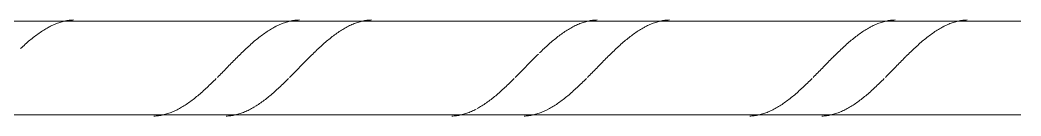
# Model space of a CAD drawing. Header units: inches. Extents: x -15746 to 650, y -81 to 12338.
# Drawn here: x -15730.48 to -15725.16, y -48.68 to -48.16 of the extents above; entities that cross this region are included whole.
import ezdxf

# ---------------------------------------------------------------- set-up
doc = ezdxf.new("R2010")
doc.units = ezdxf.units.IN
doc.header["$MEASUREMENT"] = 0
doc.layers.add('A-WALL', color=113, linetype='Continuous', lineweight=13)
doc.layers.add('A-WALL-PATT', color=111, linetype='Continuous', lineweight=18)

# ---------------------------------------------------------------- blocks, each defined once
blk = doc.blocks.new('FP_240-DETAIL - AT CMU SHELF AT RAMP')
at = {"layer": 'A-WALL', "lineweight": 18}
for p, q in [((17001.1021, -48.1689), (16982.1021, -48.1689)), ((16982.1021, -48.6689), (17001.1021, -48.6689))]:
    blk.add_line(p, q, dxfattribs=at)
at = {"layer": 'A-WALL-PATT', "lineweight": 9}
for p, q in [((16996.0096, -48.1703), (16996.0158, -48.1688)), ((16996.0158, -48.1688), (16996.0219, -48.1675)), ((16996.0219, -48.1675), (16996.028, -48.1664)), ((16996.028, -48.1664), (16996.0342, -48.1654)), ((16996.0342, -48.1654), (16996.0403, -48.1645)), ((16996.0403, -48.1645), (16996.0464, -48.1638)), ((16996.0464, -48.1638), (16996.0526, -48.1633)), ((16996.0526, -48.1633), (16996.0587, -48.1629)), ((16996.0587, -48.1629), (16996.0648, -48.1627)), ((16997.2096, -48.1703), (16997.2158, -48.1688)), ((16997.2158, -48.1688), (16997.2219, -48.1675)), ((16997.2219, -48.1675), (16997.228, -48.1664)), ((16997.228, -48.1664), (16997.2342, -48.1654)), ((16997.2342, -48.1654), (16997.2403, -48.1645)), ((16997.2403, -48.1645), (16997.2464, -48.1638)), ((16997.2464, -48.1638), (16997.2526, -48.1633)), ((16997.2526, -48.1633), (16997.2587, -48.1629)), ((16997.2587, -48.1629), (16997.2648, -48.1627)), ((16997.5935, -48.1703), (16997.5997, -48.1688)), ((16997.5997, -48.1688), (16997.6058, -48.1675)), ((16997.6058, -48.1675), (16997.612, -48.1664)), ((16997.612, -48.1664), (16997.6181, -48.1654)), ((16997.6181, -48.1654), (16997.6242, -48.1645)), ((16997.6242, -48.1645), (16997.6304, -48.1638)), ((16997.6304, -48.1638), (16997.6365, -48.1633)), ((16997.6365, -48.1633), (16997.6426, -48.1629)), ((16997.6426, -48.1629), (16997.6488, -48.1627)), ((16998.7935, -48.1703), (16998.7997, -48.1688)), ((16998.7997, -48.1688), (16998.8058, -48.1675)), ((16998.8058, -48.1675), (16998.812, -48.1664)), ((16998.812, -48.1664), (16998.8181, -48.1654)), ((16998.8181, -48.1654), (16998.8242, -48.1645)), ((16998.8242, -48.1645), (16998.8304, -48.1638)), ((16998.8304, -48.1638), (16998.8365, -48.1633)), ((16998.8365, -48.1633), (16998.8426, -48.1629)), ((16998.8426, -48.1629), (16998.8488, -48.1627)), ((16999.1775, -48.1703), (16999.1836, -48.1688)), ((16999.1836, -48.1688), (16999.1897, -48.1675)), ((16999.1897, -48.1675), (16999.1959, -48.1664)), ((16999.1959, -48.1664), (16999.202, -48.1654)), ((16999.202, -48.1654), (16999.2081, -48.1645)), ((16999.2081, -48.1645), (16999.2143, -48.1638)), ((16999.2143, -48.1638), (16999.2204, -48.1633)), ((16999.2204, -48.1633), (16999.2265, -48.1629)), ((16999.2265, -48.1629), (16999.2327, -48.1627)), ((17000.3775, -48.1703), (17000.3836, -48.1688)), ((17000.3836, -48.1688), (17000.3897, -48.1675)), ((17000.3897, -48.1675), (17000.3959, -48.1664)), ((17000.3959, -48.1664), (17000.402, -48.1654)), ((17000.402, -48.1654), (17000.4081, -48.1645)), ((17000.4081, -48.1645), (17000.4143, -48.1638)), ((17000.4143, -48.1638), (17000.4204, -48.1633)), ((17000.4204, -48.1633), (17000.4265, -48.1629)), ((17000.4265, -48.1629), (17000.4327, -48.1627)), ((17000.7614, -48.1703), (17000.7675, -48.1688)), ((17000.7675, -48.1688), (17000.7737, -48.1675)), ((17000.7737, -48.1675), (17000.7798, -48.1664)), ((17000.7798, -48.1664), (17000.7859, -48.1654)), ((17000.7859, -48.1654), (17000.7921, -48.1645)), ((17000.7921, -48.1645), (17000.7982, -48.1638)), ((17000.7982, -48.1638), (17000.8043, -48.1633)), ((17000.8043, -48.1633), (17000.8105, -48.1629)), ((17000.8105, -48.1629), (17000.8166, -48.1627)), ((16995.893, -48.2248), (16995.8992, -48.2208)), ((16995.8992, -48.2208), (16995.9053, -48.2169)), ((16995.9053, -48.2169), (16995.9114, -48.213)), ((16995.9114, -48.213), (16995.9176, -48.2094)), ((16995.9176, -48.2094), (16995.9237, -48.2058)), ((16995.9237, -48.2058), (16995.9299, -48.2024)), ((16995.9299, -48.2024), (16995.9344, -48.1999)), ((16995.936, -48.1991), (16995.9421, -48.1959)), ((16995.9421, -48.1959), (16995.9483, -48.1929)), ((16995.9483, -48.1929), (16995.9544, -48.19)), ((16995.9544, -48.19), (16995.9605, -48.1872)), ((16995.9605, -48.1872), (16995.9667, -48.1846)), ((16995.9667, -48.1846), (16995.9728, -48.1821)), ((16995.9728, -48.1821), (16995.9789, -48.1798)), ((16995.9789, -48.1798), (16995.9851, -48.1776)), ((16995.9851, -48.1776), (16995.9912, -48.1755)), ((16995.9912, -48.1755), (16995.9974, -48.1736)), ((16995.9974, -48.1736), (16996.0035, -48.1719)), ((16996.0035, -48.1719), (16996.0096, -48.1703)), ((16997.093, -48.2248), (16997.0992, -48.2208)), ((16997.0992, -48.2208), (16997.1053, -48.2169)), ((16997.1053, -48.2169), (16997.1114, -48.213)), ((16997.1114, -48.213), (16997.1176, -48.2094)), ((16997.1176, -48.2094), (16997.1237, -48.2058)), ((16997.1237, -48.2058), (16997.1299, -48.2024)), ((16997.1299, -48.2024), (16997.1344, -48.1999)), ((16997.136, -48.1991), (16997.1421, -48.1959)), ((16997.1421, -48.1959), (16997.1483, -48.1929)), ((16997.1483, -48.1929), (16997.1544, -48.19)), ((16997.1544, -48.19), (16997.1605, -48.1872)), ((16997.1605, -48.1872), (16997.1667, -48.1846)), ((16997.1667, -48.1846), (16997.1728, -48.1821)), ((16997.1728, -48.1821), (16997.1789, -48.1798)), ((16997.1789, -48.1798), (16997.1851, -48.1776)), ((16997.1851, -48.1776), (16997.1912, -48.1755)), ((16997.1912, -48.1755), (16997.1974, -48.1736)), ((16997.1974, -48.1736), (16997.2035, -48.1719)), ((16997.2035, -48.1719), (16997.2096, -48.1703)), ((16997.477, -48.2248), (16997.4831, -48.2208)), ((16997.4831, -48.2208), (16997.4892, -48.2169)), ((16997.4892, -48.2169), (16997.4954, -48.213)), ((16997.4954, -48.213), (16997.5015, -48.2094)), ((16997.5015, -48.2094), (16997.5076, -48.2058)), ((16997.5076, -48.2058), (16997.5138, -48.2024)), ((16997.5138, -48.2024), (16997.5183, -48.1999)), ((16997.5199, -48.1991), (16997.526, -48.1959)), ((16997.526, -48.1959), (16997.5322, -48.1929)), ((16997.5322, -48.1929), (16997.5383, -48.19)), ((16997.5383, -48.19), (16997.5445, -48.1872)), ((16997.5445, -48.1872), (16997.5506, -48.1846)), ((16997.5506, -48.1846), (16997.5567, -48.1821)), ((16997.5567, -48.1821), (16997.5629, -48.1798)), ((16997.5629, -48.1798), (16997.569, -48.1776)), ((16997.569, -48.1776), (16997.5751, -48.1755)), ((16997.5751, -48.1755), (16997.5813, -48.1736)), ((16997.5813, -48.1736), (16997.5874, -48.1719)), ((16997.5874, -48.1719), (16997.5935, -48.1703)), ((16998.677, -48.2248), (16998.6831, -48.2208)), ((16998.6831, -48.2208), (16998.6892, -48.2169)), ((16998.6892, -48.2169), (16998.6954, -48.213)), ((16998.6954, -48.213), (16998.7015, -48.2094)), ((16998.7015, -48.2094), (16998.7076, -48.2058)), ((16998.7076, -48.2058), (16998.7138, -48.2024)), ((16998.7138, -48.2024), (16998.7183, -48.1999)), ((16998.7199, -48.1991), (16998.726, -48.1959)), ((16998.726, -48.1959), (16998.7322, -48.1929)), ((16998.7322, -48.1929), (16998.7383, -48.19)), ((16998.7383, -48.19), (16998.7445, -48.1872)), ((16998.7445, -48.1872), (16998.7506, -48.1846)), ((16998.7506, -48.1846), (16998.7567, -48.1821)), ((16998.7567, -48.1821), (16998.7629, -48.1798)), ((16998.7629, -48.1798), (16998.769, -48.1776)), ((16998.769, -48.1776), (16998.7751, -48.1755)), ((16998.7751, -48.1755), (16998.7813, -48.1736)), ((16998.7813, -48.1736), (16998.7874, -48.1719)), ((16998.7874, -48.1719), (16998.7935, -48.1703)), ((16999.0609, -48.2248), (16999.067, -48.2208)), ((16999.067, -48.2208), (16999.0732, -48.2169)), ((16999.0732, -48.2169), (16999.0793, -48.213)), ((16999.0793, -48.213), (16999.0854, -48.2094)), ((16999.0854, -48.2094), (16999.0916, -48.2058)), ((16999.0916, -48.2058), (16999.0977, -48.2024)), ((16999.0977, -48.2024), (16999.1022, -48.1999)), ((16999.1038, -48.1991), (16999.11, -48.1959)), ((16999.11, -48.1959), (16999.1161, -48.1929)), ((16999.1161, -48.1929), (16999.1222, -48.19)), ((16999.1222, -48.19), (16999.1284, -48.1872)), ((16999.1284, -48.1872), (16999.1345, -48.1846)), ((16999.1345, -48.1846), (16999.1406, -48.1821)), ((16999.1406, -48.1821), (16999.1468, -48.1798)), ((16999.1468, -48.1798), (16999.1529, -48.1776)), ((16999.1529, -48.1776), (16999.1591, -48.1755)), ((16999.1591, -48.1755), (16999.1652, -48.1736)), ((16999.1652, -48.1736), (16999.1713, -48.1719)), ((16999.1713, -48.1719), (16999.1775, -48.1703)), ((17000.2609, -48.2248), (17000.267, -48.2208)), ((17000.267, -48.2208), (17000.2732, -48.2169)), ((17000.2732, -48.2169), (17000.2793, -48.213)), ((17000.2793, -48.213), (17000.2854, -48.2094)), ((17000.2854, -48.2094), (17000.2916, -48.2058)), ((17000.2916, -48.2058), (17000.2977, -48.2024)), ((17000.2977, -48.2024), (17000.3022, -48.1999)), ((17000.3038, -48.1991), (17000.31, -48.1959)), ((17000.31, -48.1959), (17000.3161, -48.1929)), ((17000.3161, -48.1929), (17000.3222, -48.19)), ((17000.3222, -48.19), (17000.3284, -48.1872)), ((17000.3284, -48.1872), (17000.3345, -48.1846)), ((17000.3345, -48.1846), (17000.3406, -48.1821)), ((17000.3406, -48.1821), (17000.3468, -48.1798)), ((17000.3468, -48.1798), (17000.3529, -48.1776)), ((17000.3529, -48.1776), (17000.3591, -48.1755)), ((17000.3591, -48.1755), (17000.3652, -48.1736)), ((17000.3652, -48.1736), (17000.3713, -48.1719)), ((17000.3713, -48.1719), (17000.3775, -48.1703)), ((17000.6448, -48.2248), (17000.6509, -48.2208)), ((17000.6509, -48.2208), (17000.6571, -48.2169)), ((17000.6571, -48.2169), (17000.6632, -48.213)), ((17000.6632, -48.213), (17000.6693, -48.2094)), ((17000.6693, -48.2094), (17000.6755, -48.2058)), ((17000.6755, -48.2058), (17000.6816, -48.2024)), ((17000.6816, -48.2024), (17000.6861, -48.1999)), ((17000.6877, -48.1991), (17000.6939, -48.1959)), ((17000.6939, -48.1959), (17000.7, -48.1929)), ((17000.7, -48.1929), (17000.7062, -48.19)), ((17000.7062, -48.19), (17000.7123, -48.1872)), ((17000.7123, -48.1872), (17000.7184, -48.1846)), ((17000.7184, -48.1846), (17000.7246, -48.1821)), ((17000.7246, -48.1821), (17000.7307, -48.1798)), ((17000.7307, -48.1798), (17000.7368, -48.1776)), ((17000.7368, -48.1776), (17000.743, -48.1755)), ((17000.743, -48.1755), (17000.7491, -48.1736)), ((17000.7491, -48.1736), (17000.7552, -48.1719)), ((17000.7552, -48.1719), (17000.7614, -48.1703)), ((16995.8255, -48.2765), (16995.8317, -48.2713)), ((16995.8317, -48.2713), (16995.8378, -48.2662)), ((16995.8378, -48.2662), (16995.844, -48.2612)), ((16995.844, -48.2612), (16995.8501, -48.2563)), ((16995.8501, -48.2563), (16995.8562, -48.2515)), ((16995.8562, -48.2515), (16995.8624, -48.2468)), ((16995.8624, -48.2468), (16995.8685, -48.2422)), ((16995.8685, -48.2422), (16995.8746, -48.2377)), ((16995.8746, -48.2377), (16995.8808, -48.2333)), ((16995.8808, -48.2333), (16995.8869, -48.229)), ((16995.8869, -48.229), (16995.893, -48.2248)), ((16997.0255, -48.2765), (16997.0317, -48.2713)), ((16997.0317, -48.2713), (16997.0378, -48.2662)), ((16997.0378, -48.2662), (16997.044, -48.2612)), ((16997.044, -48.2612), (16997.0501, -48.2563)), ((16997.0501, -48.2563), (16997.0562, -48.2515)), ((16997.0562, -48.2515), (16997.0624, -48.2468)), ((16997.0624, -48.2468), (16997.0685, -48.2422)), ((16997.0685, -48.2422), (16997.0746, -48.2377)), ((16997.0746, -48.2377), (16997.0808, -48.2333)), ((16997.0808, -48.2333), (16997.0869, -48.229)), ((16997.0869, -48.229), (16997.093, -48.2248)), ((16997.4095, -48.2765), (16997.4156, -48.2713)), ((16997.4156, -48.2713), (16997.4217, -48.2662)), ((16997.4217, -48.2662), (16997.4279, -48.2612)), ((16997.4279, -48.2612), (16997.434, -48.2563)), ((16997.434, -48.2563), (16997.4401, -48.2515)), ((16997.4401, -48.2515), (16997.4463, -48.2468)), ((16997.4463, -48.2468), (16997.4524, -48.2422)), ((16997.4524, -48.2422), (16997.4586, -48.2377)), ((16997.4586, -48.2377), (16997.4647, -48.2333)), ((16997.4647, -48.2333), (16997.4708, -48.229)), ((16997.4708, -48.229), (16997.477, -48.2248)), ((16998.6095, -48.2765), (16998.6156, -48.2713)), ((16998.6156, -48.2713), (16998.6217, -48.2662)), ((16998.6217, -48.2662), (16998.6279, -48.2612)), ((16998.6279, -48.2612), (16998.634, -48.2563)), ((16998.634, -48.2563), (16998.6401, -48.2515)), ((16998.6401, -48.2515), (16998.6463, -48.2468)), ((16998.6463, -48.2468), (16998.6524, -48.2422)), ((16998.6524, -48.2422), (16998.6586, -48.2377)), ((16998.6586, -48.2377), (16998.6647, -48.2333)), ((16998.6647, -48.2333), (16998.6708, -48.229)), ((16998.6708, -48.229), (16998.677, -48.2248)), ((16998.9934, -48.2765), (16998.9995, -48.2713)), ((16998.9995, -48.2713), (16999.0057, -48.2662)), ((16999.0057, -48.2662), (16999.0118, -48.2612)), ((16999.0118, -48.2612), (16999.0179, -48.2563)), ((16999.0179, -48.2563), (16999.0241, -48.2515)), ((16999.0241, -48.2515), (16999.0302, -48.2468)), ((16999.0302, -48.2468), (16999.0363, -48.2422)), ((16999.0363, -48.2422), (16999.0425, -48.2377)), ((16999.0425, -48.2377), (16999.0486, -48.2333)), ((16999.0486, -48.2333), (16999.0547, -48.229)), ((16999.0547, -48.229), (16999.0609, -48.2248)), ((17000.1934, -48.2765), (17000.1995, -48.2713)), ((17000.1995, -48.2713), (17000.2057, -48.2662)), ((17000.2057, -48.2662), (17000.2118, -48.2612)), ((17000.2118, -48.2612), (17000.2179, -48.2563)), ((17000.2179, -48.2563), (17000.2241, -48.2515)), ((17000.2241, -48.2515), (17000.2302, -48.2468)), ((17000.2302, -48.2468), (17000.2363, -48.2422)), ((17000.2363, -48.2422), (17000.2425, -48.2377)), ((17000.2425, -48.2377), (17000.2486, -48.2333)), ((17000.2486, -48.2333), (17000.2547, -48.229)), ((17000.2547, -48.229), (17000.2609, -48.2248)), ((17000.5773, -48.2765), (17000.5834, -48.2713)), ((17000.5834, -48.2713), (17000.5896, -48.2662)), ((17000.5896, -48.2662), (17000.5957, -48.2612)), ((17000.5957, -48.2612), (17000.6018, -48.2563)), ((17000.6018, -48.2563), (17000.608, -48.2515)), ((17000.608, -48.2515), (17000.6141, -48.2468)), ((17000.6141, -48.2468), (17000.6203, -48.2422)), ((17000.6203, -48.2422), (17000.6264, -48.2377)), ((17000.6264, -48.2377), (17000.6325, -48.2333)), ((17000.6325, -48.2333), (17000.6387, -48.229)), ((17000.6387, -48.229), (17000.6448, -48.2248)), ((16995.7826, -48.315), (16995.7887, -48.3093)), ((16995.7887, -48.3093), (16995.7949, -48.3037)), ((16995.7949, -48.3037), (16995.801, -48.2981)), ((16995.801, -48.2981), (16995.8071, -48.2926)), ((16995.8071, -48.2926), (16995.8133, -48.2871)), ((16995.8133, -48.2871), (16995.8194, -48.2818)), ((16995.8194, -48.2818), (16995.8255, -48.2765)), ((16996.9642, -48.3326), (16996.9688, -48.3281)), ((16996.9703, -48.3267), (16996.9765, -48.3208)), ((16996.9765, -48.3208), (16996.9826, -48.315)), ((16996.9826, -48.315), (16996.9887, -48.3093)), ((16996.9887, -48.3093), (16996.9949, -48.3037)), ((16996.9949, -48.3037), (16997.001, -48.2981)), ((16997.001, -48.2981), (16997.0071, -48.2926)), ((16997.0071, -48.2926), (16997.0133, -48.2871)), ((16997.0133, -48.2871), (16997.0194, -48.2818)), ((16997.0194, -48.2818), (16997.0255, -48.2765)), ((16997.3493, -48.3314), (16997.3542, -48.3267)), ((16997.3542, -48.3267), (16997.3604, -48.3208)), ((16997.3604, -48.3208), (16997.3665, -48.315)), ((16997.3665, -48.315), (16997.3726, -48.3093)), ((16997.3726, -48.3093), (16997.3788, -48.3037)), ((16997.3788, -48.3037), (16997.3849, -48.2981)), ((16997.3849, -48.2981), (16997.3911, -48.2926)), ((16997.3911, -48.2926), (16997.3972, -48.2871)), ((16997.3972, -48.2871), (16997.4033, -48.2818)), ((16997.4033, -48.2818), (16997.4095, -48.2765)), ((16998.5481, -48.3326), (16998.5542, -48.3267)), ((16998.5542, -48.3267), (16998.5604, -48.3208)), ((16998.5604, -48.3208), (16998.5665, -48.315)), ((16998.5665, -48.315), (16998.5726, -48.3093)), ((16998.5726, -48.3093), (16998.5788, -48.3037)), ((16998.5788, -48.3037), (16998.5849, -48.2981)), ((16998.5849, -48.2981), (16998.5911, -48.2926)), ((16998.5911, -48.2926), (16998.5972, -48.2871)), ((16998.5972, -48.2871), (16998.6033, -48.2818)), ((16998.6033, -48.2818), (16998.6095, -48.2765)), ((16998.932, -48.3326), (16998.9382, -48.3267)), ((16998.9382, -48.3267), (16998.9443, -48.3208)), ((16998.9443, -48.3208), (16998.9504, -48.315)), ((16998.9504, -48.315), (16998.9566, -48.3093)), ((16998.9566, -48.3093), (16998.9627, -48.3037)), ((16998.9627, -48.3037), (16998.9688, -48.2981)), ((16998.9688, -48.2981), (16998.975, -48.2926)), ((16998.975, -48.2926), (16998.9811, -48.2871)), ((16998.9811, -48.2871), (16998.9872, -48.2818)), ((16998.9872, -48.2818), (16998.9934, -48.2765)), ((17000.132, -48.3326), (17000.1382, -48.3267)), ((17000.1382, -48.3267), (17000.1443, -48.3208)), ((17000.1443, -48.3208), (17000.1504, -48.315)), ((17000.1504, -48.315), (17000.1566, -48.3093)), ((17000.1566, -48.3093), (17000.1627, -48.3037)), ((17000.1627, -48.3037), (17000.1688, -48.2981)), ((17000.1688, -48.2981), (17000.175, -48.2926)), ((17000.175, -48.2926), (17000.1811, -48.2871)), ((17000.1811, -48.2871), (17000.1872, -48.2818)), ((17000.1872, -48.2818), (17000.1934, -48.2765)), ((17000.5159, -48.3326), (17000.5221, -48.3267)), ((17000.5221, -48.3267), (17000.5282, -48.3208)), ((17000.5282, -48.3208), (17000.5344, -48.315)), ((17000.5344, -48.315), (17000.5405, -48.3093)), ((17000.5405, -48.3093), (17000.5466, -48.3037)), ((17000.5466, -48.3037), (17000.5528, -48.2981)), ((17000.5528, -48.2981), (17000.5589, -48.2926)), ((17000.5589, -48.2926), (17000.565, -48.2871)), ((17000.565, -48.2871), (17000.5712, -48.2818)), ((17000.5712, -48.2818), (17000.5773, -48.2765)), ((16996.909, -48.3875), (16996.9151, -48.3813)), ((16996.9151, -48.3813), (16996.9212, -48.3751)), ((16996.9212, -48.3751), (16996.9274, -48.3689)), ((16996.9274, -48.3689), (16996.9335, -48.3627)), ((16996.9335, -48.3627), (16996.9396, -48.3566)), ((16996.9396, -48.3566), (16996.9458, -48.3505)), ((16996.9458, -48.3505), (16996.9519, -48.3445)), ((16996.9519, -48.3445), (16996.9581, -48.3385)), ((16996.9581, -48.3385), (16996.9642, -48.3326)), ((16997.2929, -48.3875), (16997.299, -48.3813)), ((16997.299, -48.3813), (16997.3052, -48.3751)), ((16997.3052, -48.3751), (16997.3113, -48.3689)), ((16997.3113, -48.3689), (16997.3174, -48.3627)), ((16997.3174, -48.3627), (16997.3236, -48.3566)), ((16997.3236, -48.3566), (16997.3297, -48.3505)), ((16997.3297, -48.3505), (16997.3358, -48.3445)), ((16997.3358, -48.3445), (16997.342, -48.3385)), ((16997.342, -48.3385), (16997.3481, -48.3326)), ((16998.4929, -48.3875), (16998.499, -48.3813)), ((16998.499, -48.3813), (16998.5052, -48.3751)), ((16998.5052, -48.3751), (16998.5113, -48.3689)), ((16998.5113, -48.3689), (16998.5174, -48.3627)), ((16998.5174, -48.3627), (16998.5236, -48.3566)), ((16998.5236, -48.3566), (16998.5297, -48.3505)), ((16998.5297, -48.3505), (16998.5358, -48.3445)), ((16998.542, -48.3385), (16998.5481, -48.3326)), ((16998.8768, -48.3875), (16998.8829, -48.3813)), ((16998.8829, -48.3813), (16998.8891, -48.3751)), ((16998.8891, -48.3751), (16998.8952, -48.3689)), ((16998.8952, -48.3689), (16998.9013, -48.3627)), ((16998.9013, -48.3627), (16998.9075, -48.3566)), ((16998.9075, -48.3566), (16998.9136, -48.3505)), ((16998.9136, -48.3505), (16998.9195, -48.3447)), ((16998.9198, -48.3445), (16998.9259, -48.3385)), ((16998.9259, -48.3385), (16998.932, -48.3326)), ((17000.0768, -48.3875), (17000.0829, -48.3813)), ((17000.0829, -48.3813), (17000.0891, -48.3751)), ((17000.0891, -48.3751), (17000.0952, -48.3689)), ((17000.0952, -48.3689), (17000.1013, -48.3627)), ((17000.1013, -48.3627), (17000.1075, -48.3566)), ((17000.1092, -48.3549), (17000.1136, -48.3505)), ((17000.1136, -48.3505), (17000.1198, -48.3445)), ((17000.1198, -48.3445), (17000.1259, -48.3385)), ((17000.1259, -48.3385), (17000.132, -48.3326)), ((17000.4607, -48.3875), (17000.4669, -48.3813)), ((17000.4669, -48.3813), (17000.473, -48.3751)), ((17000.473, -48.3751), (17000.4791, -48.3689)), ((17000.4791, -48.3689), (17000.4853, -48.3627)), ((17000.4853, -48.3627), (17000.4899, -48.3581)), ((17000.4914, -48.3566), (17000.4975, -48.3505)), ((17000.4975, -48.3505), (17000.5037, -48.3445)), ((17000.5037, -48.3445), (17000.5098, -48.3385)), ((17000.5098, -48.3385), (17000.5159, -48.3326)), ((16996.8599, -48.4377), (16996.866, -48.4315)), ((16996.866, -48.4315), (16996.8721, -48.4252)), ((16996.8721, -48.4252), (16996.8783, -48.4189)), ((16996.8783, -48.4189), (16996.8844, -48.4126)), ((16996.8844, -48.4126), (16996.8906, -48.4063)), ((16996.8906, -48.4063), (16996.8967, -48.4)), ((16996.8967, -48.4), (16996.9028, -48.3938)), ((16996.9028, -48.3938), (16996.909, -48.3875)), ((16997.2438, -48.4377), (16997.2499, -48.4315)), ((16997.2499, -48.4315), (16997.2561, -48.4252)), ((16997.2561, -48.4252), (16997.2622, -48.4189)), ((16997.2622, -48.4189), (16997.2683, -48.4126)), ((16997.2683, -48.4126), (16997.2745, -48.4063)), ((16997.2745, -48.4063), (16997.2806, -48.4)), ((16997.2806, -48.4), (16997.2867, -48.3938)), ((16997.2867, -48.3938), (16997.2929, -48.3875)), ((16998.4438, -48.4377), (16998.4499, -48.4315)), ((16998.4499, -48.4315), (16998.4561, -48.4252)), ((16998.4561, -48.4252), (16998.4622, -48.4189)), ((16998.4622, -48.4189), (16998.4683, -48.4126)), ((16998.4683, -48.4126), (16998.4745, -48.4063)), ((16998.4745, -48.4063), (16998.4806, -48.4)), ((16998.4806, -48.4), (16998.4867, -48.3938)), ((16998.4867, -48.3938), (16998.4929, -48.3875)), ((16998.8277, -48.4377), (16998.8339, -48.4315)), ((16998.8339, -48.4315), (16998.84, -48.4252)), ((16998.84, -48.4252), (16998.8461, -48.4189)), ((16998.8461, -48.4189), (16998.8523, -48.4126)), ((16998.8523, -48.4126), (16998.8584, -48.4063)), ((16998.8584, -48.4063), (16998.8645, -48.4)), ((16998.8645, -48.4), (16998.8707, -48.3938)), ((16998.8707, -48.3938), (16998.8768, -48.3875)), ((17000.0277, -48.4377), (17000.0339, -48.4315)), ((17000.0339, -48.4315), (17000.04, -48.4252)), ((17000.04, -48.4252), (17000.0461, -48.4189)), ((17000.0461, -48.4189), (17000.0523, -48.4126)), ((17000.0523, -48.4126), (17000.0584, -48.4063)), ((17000.0584, -48.4063), (17000.0645, -48.4)), ((17000.0645, -48.4), (17000.0707, -48.3938)), ((17000.0707, -48.3938), (17000.0768, -48.3875)), ((17000.4116, -48.4377), (17000.4178, -48.4315)), ((17000.4178, -48.4315), (17000.4239, -48.4252)), ((17000.4239, -48.4252), (17000.43, -48.4189)), ((17000.43, -48.4189), (17000.4362, -48.4126)), ((17000.4362, -48.4126), (17000.4423, -48.4063)), ((17000.4423, -48.4063), (17000.4484, -48.4)), ((17000.4484, -48.4), (17000.4546, -48.3938)), ((17000.4546, -48.3938), (17000.4607, -48.3875)), ((16996.8047, -48.4933), (16996.8108, -48.4872)), ((16996.8108, -48.4872), (16996.8169, -48.4812)), ((16996.8169, -48.4812), (16996.8231, -48.475)), ((16996.8292, -48.4689), (16996.8353, -48.4627)), ((16996.8353, -48.4627), (16996.8415, -48.4565)), ((16996.8415, -48.4565), (16996.8476, -48.4503)), ((16996.8476, -48.4503), (16996.8537, -48.444)), ((16996.8537, -48.444), (16996.8599, -48.4377)), ((16997.1886, -48.4933), (16997.1947, -48.4872)), ((16997.1947, -48.4872), (16997.2008, -48.4812)), ((16997.2008, -48.4812), (16997.207, -48.475)), ((16997.2131, -48.4689), (16997.2193, -48.4627)), ((16997.2193, -48.4627), (16997.2254, -48.4565)), ((16997.2254, -48.4565), (16997.2315, -48.4503)), ((16997.2315, -48.4503), (16997.2377, -48.444)), ((16997.2377, -48.444), (16997.2438, -48.4377)), ((16998.3886, -48.4933), (16998.3947, -48.4872)), ((16998.3947, -48.4872), (16998.4008, -48.4812)), ((16998.4008, -48.4812), (16998.407, -48.475)), ((16998.4131, -48.4689), (16998.4193, -48.4627)), ((16998.4193, -48.4627), (16998.4254, -48.4565)), ((16998.4254, -48.4565), (16998.4315, -48.4503)), ((16998.4315, -48.4503), (16998.4377, -48.444)), ((16998.4377, -48.444), (16998.4438, -48.4377)), ((16998.7725, -48.4933), (16998.7786, -48.4872)), ((16998.7786, -48.4872), (16998.7848, -48.4812)), ((16998.7848, -48.4812), (16998.7909, -48.475)), ((16998.797, -48.4689), (16998.8032, -48.4627)), ((16998.8032, -48.4627), (16998.8093, -48.4565)), ((16998.8093, -48.4565), (16998.8154, -48.4503)), ((16998.8154, -48.4503), (16998.8216, -48.444)), ((16998.8216, -48.444), (16998.8277, -48.4377)), ((16999.9725, -48.4933), (16999.9786, -48.4872)), ((16999.9786, -48.4872), (16999.9848, -48.4812)), ((16999.9848, -48.4812), (16999.9909, -48.475)), ((16999.997, -48.4689), (17000.0032, -48.4627)), ((17000.0032, -48.4627), (17000.0093, -48.4565)), ((17000.0093, -48.4565), (17000.0154, -48.4503)), ((17000.0154, -48.4503), (17000.0216, -48.444)), ((17000.0216, -48.444), (17000.0277, -48.4377)), ((17000.3564, -48.4933), (17000.3625, -48.4872)), ((17000.3625, -48.4872), (17000.3687, -48.4812)), ((17000.3687, -48.4812), (17000.3748, -48.475)), ((17000.381, -48.4689), (17000.3871, -48.4627)), ((17000.3871, -48.4627), (17000.3932, -48.4565)), ((17000.3932, -48.4565), (17000.3994, -48.4503)), ((17000.3994, -48.4503), (17000.4055, -48.444)), ((17000.4055, -48.444), (17000.4116, -48.4377)), ((16996.7494, -48.5452), (16996.7556, -48.5397)), ((16996.7556, -48.5397), (16996.7617, -48.5341)), ((16996.7617, -48.5341), (16996.7678, -48.5285)), ((16996.7678, -48.5285), (16996.774, -48.5227)), ((16996.774, -48.5227), (16996.7801, -48.517)), ((16996.7801, -48.517), (16996.7862, -48.5111)), ((16996.7862, -48.5111), (16996.7924, -48.5052)), ((16996.7924, -48.5052), (16996.7985, -48.4993)), ((16996.7985, -48.4993), (16996.8047, -48.4933)), ((16997.1333, -48.5452), (16997.1395, -48.5397)), ((16997.1395, -48.5397), (16997.1456, -48.5341)), ((16997.1456, -48.5341), (16997.1518, -48.5285)), ((16997.1518, -48.5285), (16997.1579, -48.5227)), ((16997.1579, -48.5227), (16997.164, -48.517)), ((16997.164, -48.517), (16997.1702, -48.5111)), ((16997.1702, -48.5111), (16997.1763, -48.5052)), ((16997.1763, -48.5052), (16997.1824, -48.4993)), ((16997.1824, -48.4993), (16997.1886, -48.4933)), ((16998.3333, -48.5452), (16998.3395, -48.5397)), ((16998.3395, -48.5397), (16998.3456, -48.5341)), ((16998.3456, -48.5341), (16998.3518, -48.5285)), ((16998.3518, -48.5285), (16998.3579, -48.5227)), ((16998.3579, -48.5227), (16998.364, -48.517)), ((16998.364, -48.517), (16998.3702, -48.5111)), ((16998.3702, -48.5111), (16998.3763, -48.5052)), ((16998.3763, -48.5052), (16998.3824, -48.4993)), ((16998.3824, -48.4993), (16998.3886, -48.4933)), ((16998.7173, -48.5452), (16998.7234, -48.5397)), ((16998.7234, -48.5397), (16998.7295, -48.5341)), ((16998.7295, -48.5341), (16998.7357, -48.5285)), ((16998.7357, -48.5285), (16998.7418, -48.5227)), ((16998.7418, -48.5227), (16998.7479, -48.517)), ((16998.7479, -48.517), (16998.7541, -48.5111)), ((16998.7541, -48.5111), (16998.7602, -48.5052)), ((16998.7602, -48.5052), (16998.7664, -48.4993)), ((16998.7664, -48.4993), (16998.7725, -48.4933)), ((16999.9173, -48.5452), (16999.9234, -48.5397)), ((16999.9234, -48.5397), (16999.9295, -48.5341)), ((16999.9295, -48.5341), (16999.9357, -48.5285)), ((16999.9357, -48.5285), (16999.9418, -48.5227)), ((16999.9418, -48.5227), (16999.9479, -48.517)), ((16999.9479, -48.517), (16999.9541, -48.5111)), ((16999.9541, -48.5111), (16999.9602, -48.5052)), ((16999.9602, -48.5052), (16999.9664, -48.4993)), ((16999.9664, -48.4993), (16999.9725, -48.4933)), ((17000.3012, -48.5452), (17000.3073, -48.5397)), ((17000.3073, -48.5397), (17000.3135, -48.5341)), ((17000.3135, -48.5341), (17000.3196, -48.5285)), ((17000.3196, -48.5285), (17000.3257, -48.5227)), ((17000.3257, -48.5227), (17000.3319, -48.517)), ((17000.3319, -48.517), (17000.338, -48.5111)), ((17000.338, -48.5111), (17000.3441, -48.5052)), ((17000.3441, -48.5052), (17000.3503, -48.4993)), ((17000.3503, -48.4993), (17000.3564, -48.4933)), ((16996.6881, -48.5956), (16996.6942, -48.591)), ((16996.6942, -48.591), (16996.7003, -48.5863)), ((16996.7003, -48.5863), (16996.7065, -48.5815)), ((16996.7065, -48.5815), (16996.7126, -48.5766)), ((16996.7126, -48.5766), (16996.7187, -48.5716)), ((16996.7187, -48.5716), (16996.7249, -48.5665)), ((16996.7249, -48.5665), (16996.731, -48.5613)), ((16996.731, -48.5613), (16996.7372, -48.556)), ((16996.7372, -48.556), (16996.7433, -48.5506)), ((16996.7433, -48.5506), (16996.7494, -48.5452)), ((16997.072, -48.5956), (16997.0781, -48.591)), ((16997.0781, -48.591), (16997.0843, -48.5863)), ((16997.0843, -48.5863), (16997.0904, -48.5815)), ((16997.0904, -48.5815), (16997.0965, -48.5766)), ((16997.0965, -48.5766), (16997.1027, -48.5716)), ((16997.1027, -48.5716), (16997.1088, -48.5665)), ((16997.1088, -48.5665), (16997.1149, -48.5613)), ((16997.1149, -48.5613), (16997.1211, -48.556)), ((16997.1211, -48.556), (16997.1272, -48.5506)), ((16997.1272, -48.5506), (16997.1333, -48.5452)), ((16998.272, -48.5956), (16998.2781, -48.591)), ((16998.2781, -48.591), (16998.2843, -48.5863)), ((16998.2843, -48.5863), (16998.2904, -48.5815)), ((16998.2904, -48.5815), (16998.2965, -48.5766)), ((16998.2965, -48.5766), (16998.3027, -48.5716)), ((16998.3027, -48.5716), (16998.3088, -48.5665)), ((16998.3088, -48.5665), (16998.3149, -48.5613)), ((16998.3149, -48.5613), (16998.3211, -48.556)), ((16998.3211, -48.556), (16998.3272, -48.5506)), ((16998.3272, -48.5506), (16998.3333, -48.5452)), ((16998.6559, -48.5956), (16998.662, -48.591)), ((16998.662, -48.591), (16998.6682, -48.5863)), ((16998.6682, -48.5863), (16998.6743, -48.5815)), ((16998.6743, -48.5815), (16998.6805, -48.5766)), ((16998.6805, -48.5766), (16998.6866, -48.5716)), ((16998.6866, -48.5716), (16998.6927, -48.5665)), ((16998.6927, -48.5665), (16998.6989, -48.5613)), ((16998.6989, -48.5613), (16998.705, -48.556)), ((16998.705, -48.556), (16998.7111, -48.5506)), ((16998.7111, -48.5506), (16998.7173, -48.5452)), ((16999.8559, -48.5956), (16999.862, -48.591)), ((16999.862, -48.591), (16999.8682, -48.5863)), ((16999.8682, -48.5863), (16999.8743, -48.5815)), ((16999.8743, -48.5815), (16999.8805, -48.5766)), ((16999.8805, -48.5766), (16999.8866, -48.5716)), ((16999.8866, -48.5716), (16999.8927, -48.5665)), ((16999.8927, -48.5665), (16999.8989, -48.5613)), ((16999.8989, -48.5613), (16999.905, -48.556)), ((16999.905, -48.556), (16999.9111, -48.5506)), ((16999.9111, -48.5506), (16999.9173, -48.5452)), ((17000.2398, -48.5956), (17000.246, -48.591)), ((17000.246, -48.591), (17000.2521, -48.5863)), ((17000.2521, -48.5863), (17000.2582, -48.5815)), ((17000.2582, -48.5815), (17000.2644, -48.5766)), ((17000.2644, -48.5766), (17000.2705, -48.5716)), ((17000.2705, -48.5716), (17000.2766, -48.5665)), ((17000.2766, -48.5665), (17000.2828, -48.5613)), ((17000.2828, -48.5613), (17000.2889, -48.556)), ((17000.2889, -48.556), (17000.2951, -48.5506)), ((17000.2951, -48.5506), (17000.3012, -48.5452)), ((16996.596, -48.6506), (16996.6022, -48.6478)), ((16996.6022, -48.6478), (16996.6083, -48.6449)), ((16996.6083, -48.6449), (16996.6144, -48.6419)), ((16996.6144, -48.6419), (16996.6206, -48.6387)), ((16996.6206, -48.6387), (16996.6267, -48.6354)), ((16996.6267, -48.6354), (16996.6328, -48.632)), ((16996.6328, -48.632), (16996.639, -48.6284)), ((16996.639, -48.6284), (16996.6451, -48.6247)), ((16996.6451, -48.6247), (16996.6505, -48.6214)), ((16996.6513, -48.6209), (16996.6574, -48.617)), ((16996.6574, -48.617), (16996.6635, -48.6129)), ((16996.6635, -48.6129), (16996.6697, -48.6088)), ((16996.6697, -48.6088), (16996.6758, -48.6045)), ((16996.6758, -48.6045), (16996.6819, -48.6001)), ((16996.6819, -48.6001), (16996.6881, -48.5956)), ((16996.98, -48.6506), (16996.9861, -48.6478)), ((16996.9861, -48.6478), (16996.9922, -48.6449)), ((16996.9922, -48.6449), (16996.9984, -48.6419)), ((16996.9984, -48.6419), (16997.0045, -48.6387)), ((16997.0045, -48.6387), (16997.0106, -48.6354)), ((16997.0106, -48.6354), (16997.0168, -48.632)), ((16997.0168, -48.632), (16997.0229, -48.6284)), ((16997.0229, -48.6284), (16997.0282, -48.6252)), ((16997.029, -48.6247), (16997.0352, -48.6209)), ((16997.0352, -48.6209), (16997.0413, -48.617)), ((16997.0413, -48.617), (16997.0474, -48.6129)), ((16997.0474, -48.6129), (16997.0536, -48.6088)), ((16997.0536, -48.6088), (16997.0597, -48.6045)), ((16997.0597, -48.6045), (16997.0659, -48.6001)), ((16997.0659, -48.6001), (16997.072, -48.5956)), ((16998.18, -48.6506), (16998.1861, -48.6478)), ((16998.1861, -48.6478), (16998.1922, -48.6449)), ((16998.1922, -48.6449), (16998.1984, -48.6419)), ((16998.1984, -48.6419), (16998.2045, -48.6387)), ((16998.2106, -48.6354), (16998.2168, -48.632)), ((16998.2168, -48.632), (16998.2229, -48.6284)), ((16998.2229, -48.6284), (16998.229, -48.6247)), ((16998.229, -48.6247), (16998.2352, -48.6209)), ((16998.2352, -48.6209), (16998.2413, -48.617)), ((16998.2413, -48.617), (16998.2474, -48.6129)), ((16998.2474, -48.6129), (16998.2536, -48.6088)), ((16998.2536, -48.6088), (16998.2597, -48.6045)), ((16998.2597, -48.6045), (16998.2659, -48.6001)), ((16998.2659, -48.6001), (16998.272, -48.5956)), ((16998.5639, -48.6506), (16998.57, -48.6478)), ((16998.57, -48.6478), (16998.5761, -48.6449)), ((16998.5761, -48.6449), (16998.5823, -48.6419)), ((16998.5841, -48.6409), (16998.5884, -48.6387)), ((16998.5884, -48.6387), (16998.5945, -48.6354)), ((16998.5945, -48.6354), (16998.6007, -48.632)), ((16998.6007, -48.632), (16998.6068, -48.6284)), ((16998.6068, -48.6284), (16998.613, -48.6247)), ((16998.613, -48.6247), (16998.6191, -48.6209)), ((16998.6191, -48.6209), (16998.6252, -48.617)), ((16998.6252, -48.617), (16998.6314, -48.6129)), ((16998.6314, -48.6129), (16998.6375, -48.6088)), ((16998.6375, -48.6088), (16998.6436, -48.6045)), ((16998.6436, -48.6045), (16998.6498, -48.6001)), ((16998.6498, -48.6001), (16998.6559, -48.5956)), ((16999.7639, -48.6506), (16999.77, -48.6478)), ((16999.77, -48.6478), (16999.7761, -48.6449)), ((16999.7761, -48.6449), (16999.7823, -48.6419)), ((16999.7823, -48.6419), (16999.7884, -48.6387)), ((16999.7884, -48.6387), (16999.7945, -48.6354)), ((16999.7945, -48.6354), (16999.8007, -48.632)), ((16999.8007, -48.632), (16999.8068, -48.6284)), ((16999.8068, -48.6284), (16999.813, -48.6247)), ((16999.813, -48.6247), (16999.8191, -48.6209)), ((16999.8191, -48.6209), (16999.8252, -48.617)), ((16999.8252, -48.617), (16999.8314, -48.6129)), ((16999.8314, -48.6129), (16999.8375, -48.6088)), ((16999.8375, -48.6088), (16999.8436, -48.6045)), ((16999.8436, -48.6045), (16999.8498, -48.6001)), ((16999.8498, -48.6001), (16999.8559, -48.5956)), ((17000.1478, -48.6506), (17000.1539, -48.6478)), ((17000.1539, -48.6478), (17000.1601, -48.6449)), ((17000.1601, -48.6449), (17000.1662, -48.6419)), ((17000.1662, -48.6419), (17000.1723, -48.6387)), ((17000.1723, -48.6387), (17000.1785, -48.6354)), ((17000.1785, -48.6354), (17000.1846, -48.632)), ((17000.1846, -48.632), (17000.1907, -48.6284)), ((17000.1907, -48.6284), (17000.1969, -48.6247)), ((17000.1969, -48.6247), (17000.203, -48.6209)), ((17000.203, -48.6209), (17000.2091, -48.617)), ((17000.2091, -48.617), (17000.2153, -48.6129)), ((17000.2153, -48.6129), (17000.2214, -48.6088)), ((17000.2214, -48.6088), (17000.2276, -48.6045)), ((17000.2276, -48.6045), (17000.2337, -48.6001)), ((17000.2337, -48.6001), (17000.2398, -48.5956)), ((16996.4917, -48.6751), (16996.4979, -48.6749)), ((16996.4979, -48.6749), (16996.504, -48.6745)), ((16996.504, -48.6745), (16996.5101, -48.6739)), ((16996.5101, -48.6739), (16996.5163, -48.6732)), ((16996.5163, -48.6732), (16996.5224, -48.6724)), ((16996.5224, -48.6724), (16996.5285, -48.6714)), ((16996.5285, -48.6714), (16996.5347, -48.6702)), ((16996.5347, -48.6702), (16996.5408, -48.6689)), ((16996.5408, -48.6689), (16996.5469, -48.6675)), ((16996.5469, -48.6675), (16996.5531, -48.6659)), ((16996.5531, -48.6659), (16996.5592, -48.6641)), ((16996.5592, -48.6641), (16996.5654, -48.6622)), ((16996.5654, -48.6622), (16996.5715, -48.6602)), ((16996.5715, -48.6602), (16996.5776, -48.658)), ((16996.5776, -48.658), (16996.5838, -48.6557)), ((16996.5838, -48.6557), (16996.5899, -48.6532)), ((16996.5899, -48.6532), (16996.596, -48.6506)), ((16996.8756, -48.6751), (16996.8818, -48.6749)), ((16996.8818, -48.6749), (16996.8879, -48.6745)), ((16996.8879, -48.6745), (16996.894, -48.6739)), ((16996.894, -48.6739), (16996.9002, -48.6732)), ((16996.9002, -48.6732), (16996.9063, -48.6724)), ((16996.9063, -48.6724), (16996.9125, -48.6714)), ((16996.9125, -48.6714), (16996.9186, -48.6702)), ((16996.9186, -48.6702), (16996.9247, -48.6689)), ((16996.9247, -48.6689), (16996.9309, -48.6675)), ((16996.9309, -48.6675), (16996.937, -48.6659)), ((16996.937, -48.6659), (16996.9431, -48.6641)), ((16996.9431, -48.6641), (16996.9493, -48.6622)), ((16996.9493, -48.6622), (16996.9554, -48.6602)), ((16996.9554, -48.6602), (16996.9615, -48.658)), ((16996.9615, -48.658), (16996.9677, -48.6557)), ((16996.9677, -48.6557), (16996.9738, -48.6532)), ((16996.9738, -48.6532), (16996.98, -48.6506)), ((16998.0756, -48.6751), (16998.0818, -48.6749)), ((16998.0818, -48.6749), (16998.0879, -48.6745)), ((16998.0879, -48.6745), (16998.094, -48.6739)), ((16998.094, -48.6739), (16998.1002, -48.6732)), ((16998.1002, -48.6732), (16998.1063, -48.6724)), ((16998.1063, -48.6724), (16998.1125, -48.6714)), ((16998.1125, -48.6714), (16998.1186, -48.6702)), ((16998.1186, -48.6702), (16998.1247, -48.6689)), ((16998.1247, -48.6689), (16998.1309, -48.6675)), ((16998.1309, -48.6675), (16998.137, -48.6659)), ((16998.137, -48.6659), (16998.1431, -48.6641)), ((16998.1431, -48.6641), (16998.1493, -48.6622)), ((16998.1493, -48.6622), (16998.1554, -48.6602)), ((16998.1554, -48.6602), (16998.1615, -48.658)), ((16998.1615, -48.658), (16998.1677, -48.6557)), ((16998.1677, -48.6557), (16998.1738, -48.6532)), ((16998.1738, -48.6532), (16998.18, -48.6506)), ((16998.4596, -48.6751), (16998.4657, -48.6749)), ((16998.4657, -48.6749), (16998.4718, -48.6745)), ((16998.4718, -48.6745), (16998.478, -48.6739)), ((16998.478, -48.6739), (16998.4841, -48.6732)), ((16998.4841, -48.6732), (16998.4902, -48.6724)), ((16998.4902, -48.6724), (16998.4964, -48.6714)), ((16998.4964, -48.6714), (16998.5025, -48.6702)), ((16998.5025, -48.6702), (16998.5086, -48.6689)), ((16998.5086, -48.6689), (16998.5148, -48.6675)), ((16998.5148, -48.6675), (16998.5209, -48.6659)), ((16998.5209, -48.6659), (16998.5271, -48.6641)), ((16998.5271, -48.6641), (16998.5332, -48.6622)), ((16998.5332, -48.6622), (16998.5393, -48.6602)), ((16998.5393, -48.6602), (16998.5455, -48.658)), ((16998.5455, -48.658), (16998.5516, -48.6557)), ((16998.5516, -48.6557), (16998.5577, -48.6532)), ((16998.5577, -48.6532), (16998.5639, -48.6506)), ((16999.6596, -48.6751), (16999.6657, -48.6749)), ((16999.6657, -48.6749), (16999.6718, -48.6745)), ((16999.6718, -48.6745), (16999.678, -48.6739)), ((16999.678, -48.6739), (16999.6841, -48.6732)), ((16999.6841, -48.6732), (16999.6902, -48.6724)), ((16999.6902, -48.6724), (16999.6964, -48.6714)), ((16999.6964, -48.6714), (16999.7025, -48.6702)), ((16999.7025, -48.6702), (16999.7086, -48.6689)), ((16999.7086, -48.6689), (16999.7148, -48.6675)), ((16999.7148, -48.6675), (16999.7209, -48.6659)), ((16999.7209, -48.6659), (16999.7271, -48.6641)), ((16999.7271, -48.6641), (16999.7332, -48.6622)), ((16999.7332, -48.6622), (16999.7393, -48.6602)), ((16999.7393, -48.6602), (16999.7455, -48.658)), ((16999.7455, -48.658), (16999.7516, -48.6557)), ((16999.7516, -48.6557), (16999.7577, -48.6532)), ((16999.7586, -48.6528), (16999.7639, -48.6506)), ((17000.0435, -48.6751), (17000.0496, -48.6749)), ((17000.0496, -48.6749), (17000.0557, -48.6745)), ((17000.0557, -48.6745), (17000.0619, -48.6739)), ((17000.0619, -48.6739), (17000.068, -48.6732)), ((17000.068, -48.6732), (17000.0742, -48.6724)), ((17000.0742, -48.6724), (17000.0803, -48.6714)), ((17000.0803, -48.6714), (17000.0864, -48.6702)), ((17000.0864, -48.6702), (17000.0926, -48.6689)), ((17000.0926, -48.6689), (17000.0987, -48.6675)), ((17000.0987, -48.6675), (17000.1048, -48.6659)), ((17000.1048, -48.6659), (17000.111, -48.6641)), ((17000.111, -48.6641), (17000.1171, -48.6622)), ((17000.1171, -48.6622), (17000.1232, -48.6602)), ((17000.1232, -48.6602), (17000.1294, -48.658)), ((17000.1294, -48.658), (17000.1331, -48.6566)), ((17000.1355, -48.6557), (17000.1417, -48.6532)), ((17000.1417, -48.6532), (17000.1478, -48.6506))]:
    blk.add_line(p, q, dxfattribs=at)
blk = doc.blocks.new('Dowel4 - Dowel-1882244-DETAIL - AT CMU SHELF AT RAMP')
at = {"layer": 'A-WALL', "lineweight": 18}
blk.add_blockref('FP_240-DETAIL - AT CMU SHELF AT RAMP', (-16363.1316, 0), dxfattribs=at)

msp = doc.modelspace()

# ---------------------------------------------------------------- block references
at = {"layer": 'A-WALL', "lineweight": 18}
msp.add_blockref('Dowel4 - Dowel-1882244-DETAIL - AT CMU SHELF AT RAMP', (-16363.13158, 0), dxfattribs=at)

doc.saveas('drawing.dxf')
